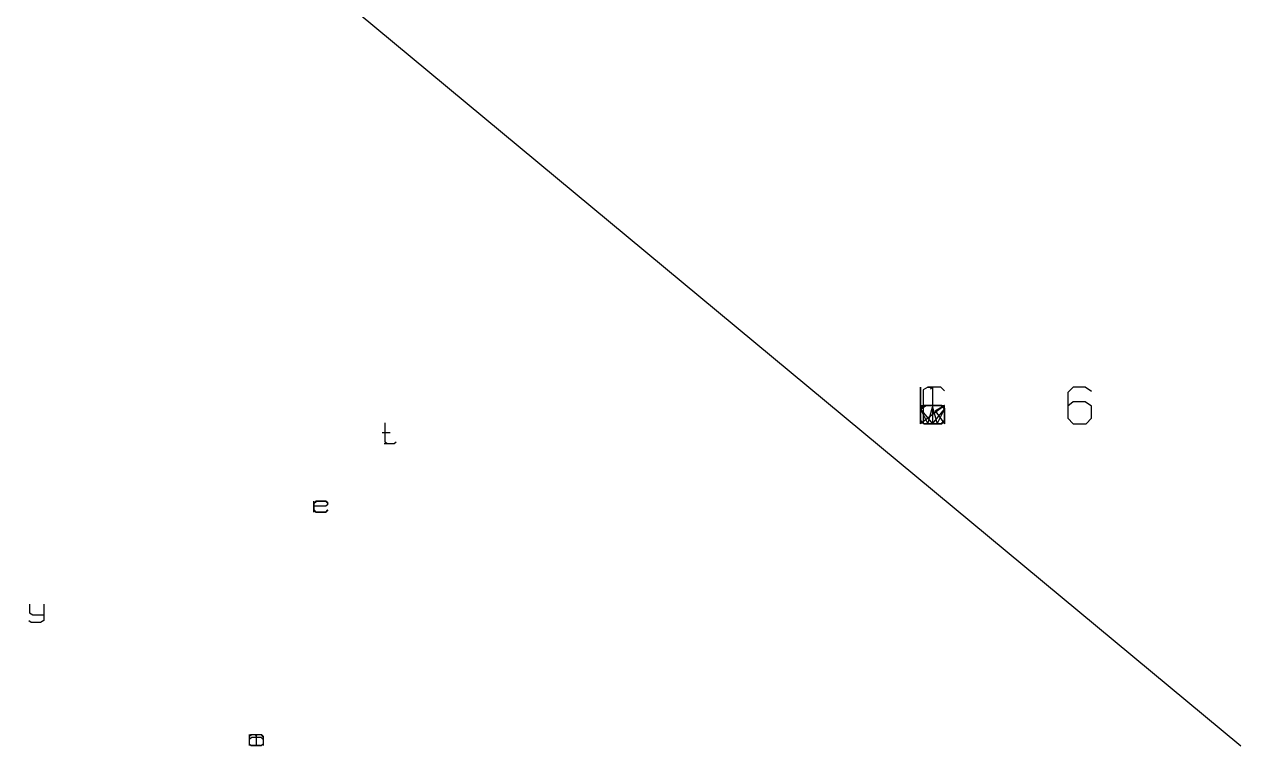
# Model space of a CAD drawing. Header units: metres. Extents: x -210 to 27, y -20 to 71.
# Drawn here: x -125.99 to -92.94, y -20.06 to -0.45 of the extents above; entities that cross this region are included whole.
import ezdxf

# ---------------------------------------------------------------- set-up
doc = ezdxf.new("R2010")
doc.units = ezdxf.units.M

msp = doc.modelspace()

# ---------------------------------------------------------------- linework, layer by layer
at = {"layer": 'MCD_Layer_0'}
for p, q in [((-147.5625, 25.3125), (-92.9375, -20.0625)), ((-101.6375, -10.3125), (-101.6375, -11.3125)), ((-101.6375, -11.3125), (-101.6375, -10.3125)), ((-101.4375, -10.3125), (-101.5625, -10.3875)), ((-101.5625, -10.3875), (-101.5625, -11.3125)), ((-101.0875, -10.3125), (-101.4375, -10.3125)), ((-101.4375, -10.3125), (-101.3125, -10.3125)), ((-101.3625, -10.3625), (-101.3125, -10.3125)), ((-101.3125, -10.3125), (-101.3125, -11.3125)), ((-100.9875, -10.4125), (-101.0875, -10.3125)), ((-97.4875, -10.3125), (-97.6375, -10.4625)), ((-97.6375, -10.4625), (-97.6375, -11.1625)), ((-97.1625, -10.3125), (-97.4875, -10.3125)), ((-96.9875, -10.4375), (-97.1625, -10.3125)), ((-101.6375, -10.9125), (-101.4875, -10.8125)), ((-101.6375, -10.8125), (-101.6375, -10.9125)), ((-101.5375, -10.8125), (-101.6375, -10.9125)), ((-101.6375, -10.8125), (-100.9875, -10.8125)), ((-101.6375, -10.8125), (-101.6375, -11.2375)), ((-101.5375, -10.8125), (-101.6375, -10.8875)), ((-100.9875, -10.8125), (-101.6375, -11.3125)), ((-101.6375, -10.8875), (-101.5375, -10.8125)), ((-101.0625, -10.8125), (-101.5375, -10.8125)), ((-101.5375, -10.8125), (-101.0875, -10.8125)), ((-101.0875, -10.8125), (-101.5375, -10.8125)), ((-101.4875, -10.8125), (-101.0875, -10.8125)), ((-101.4375, -11.3125), (-101.3125, -10.8625)), ((-101.3125, -10.8625), (-101.1875, -11.3125)), ((-100.9875, -10.8125), (-101.2375, -10.9625)), ((-101.0875, -10.8125), (-100.9875, -10.9125)), ((-100.9875, -10.9125), (-101.0875, -10.8125)), ((-101.0875, -10.8125), (-100.9875, -10.8875)), ((-100.9875, -10.8875), (-101.0625, -10.8125)), ((-100.9875, -10.9125), (-100.9875, -10.8125)), ((-100.9875, -11.2375), (-100.9875, -10.8125)), ((-100.9875, -11.2375), (-100.9875, -10.8875)), ((-100.9875, -10.8875), (-100.9875, -11.2125)), ((-97.4875, -10.7125), (-97.6375, -10.8375)), ((-97.1625, -10.7125), (-97.4875, -10.7125)), ((-96.9875, -10.8375), (-97.1625, -10.7125)), ((-96.9875, -11.1625), (-96.9875, -10.8375)), ((-101.6375, -10.9125), (-101.3125, -11.3125)), ((-101.6375, -10.9125), (-101.4375, -11.3125)), ((-101.6375, -10.9125), (-101.6375, -11.2375)), ((-101.5375, -11.3125), (-101.6375, -11.2125)), ((-101.6375, -11.2375), (-101.5375, -11.3125)), ((-101.3125, -11.3125), (-100.9875, -10.9125)), ((-101.2375, -10.9625), (-100.9875, -11.3125)), ((-101.1875, -11.3125), (-100.9875, -10.9125)), ((-100.9875, -11.2125), (-101.0875, -11.3125)), ((-101.0875, -11.3125), (-100.9875, -11.2375)), ((-101.0625, -11.3125), (-100.9875, -11.2375)), ((-100.9875, -10.9125), (-100.9875, -11.3125)), ((-100.9875, -11.2375), (-100.9875, -11.3125)), ((-97.6375, -11.1625), (-97.4875, -11.3125)), ((-97.1375, -11.3125), (-96.9875, -11.1625)), ((-116.270036, -11.551803), (-116.047286, -11.551803)), ((-116.195786, -11.284503), (-116.195786, -11.804253)), ((-101.5375, -11.3125), (-101.0625, -11.3125)), ((-101.0875, -11.3125), (-101.5375, -11.3125)), ((-101.5375, -11.3125), (-101.0875, -11.3125)), ((-101.4625, -11.3125), (-101.1625, -11.3125)), ((-101.4375, -11.3125), (-101.1875, -11.3125)), ((-101.3125, -11.2875), (-101.3375, -11.3125)), ((-101.2875, -11.3125), (-101.3125, -11.2875)), ((-97.4875, -11.3125), (-97.1375, -11.3125)), ((-116.210636, -11.848803), (-115.958186, -11.848803)), ((-116.195786, -11.804253), (-116.121536, -11.848803)), ((-116.121536, -11.848803), (-115.943336, -11.848803)), ((-115.943336, -11.848803), (-115.883936, -11.804253)), ((-118.126291, -13.474963), (-118.052041, -13.415563)), ((-118.126291, -13.712563), (-118.126291, -13.415563)), ((-118.126291, -13.460113), (-118.066891, -13.415563)), ((-118.066891, -13.415563), (-118.126291, -13.474963)), ((-118.126291, -13.474963), (-118.126291, -13.460113)), ((-118.126291, -13.474963), (-118.126291, -13.653163)), ((-118.126291, -13.668013), (-118.126291, -13.474963)), ((-117.799591, -13.549213), (-118.126291, -13.549213)), ((-118.066891, -13.415563), (-117.799591, -13.415563)), ((-117.799591, -13.415563), (-118.066891, -13.415563)), ((-118.052041, -13.415563), (-117.799591, -13.415563)), ((-117.799591, -13.415563), (-117.740191, -13.474963)), ((-117.799591, -13.415563), (-117.740191, -13.460113)), ((-117.740191, -13.460113), (-117.799591, -13.415563)), ((-117.740191, -13.504663), (-117.799591, -13.549213)), ((-117.740191, -13.504663), (-117.740191, -13.460113)), ((-118.126291, -13.653163), (-118.066891, -13.712563)), ((-118.081741, -13.712563), (-118.126291, -13.668013)), ((-117.799591, -13.712563), (-118.081741, -13.712563)), ((-118.066891, -13.712563), (-117.799591, -13.712563)), ((-117.740191, -13.653163), (-117.799591, -13.712563)), ((-117.799591, -13.712563), (-117.740191, -13.653163)), ((-125.848291, -16.211203), (-125.848291, -16.448804)), ((-125.848291, -16.448804), (-125.759191, -16.508204)), ((-125.759191, -16.508204), (-125.462191, -16.508204)), ((-125.729491, -16.508204), (-125.580991, -16.508204)), ((-125.462191, -16.211203), (-125.462191, -16.508204)), ((-125.462191, -16.508204), (-125.462191, -16.597304)), ((-125.803741, -16.716104), (-125.863141, -16.671554)), ((-125.551291, -16.716104), (-125.803741, -16.716104)), ((-125.462191, -16.656704), (-125.551291, -16.716104)), ((-125.462191, -16.597304), (-125.462191, -16.656704)), ((-119.883889, -19.763085), (-119.883889, -20.060085)), ((-119.883889, -19.807635), (-119.809639, -19.763085)), ((-119.883889, -19.807635), (-119.839339, -19.763085)), ((-119.839339, -19.763085), (-119.720539, -19.763085)), ((-119.824489, -19.763085), (-119.572039, -19.763085)), ((-119.809639, -19.763085), (-119.557189, -19.763085)), ((-119.720539, -19.763085), (-119.690839, -19.807635)), ((-119.690839, -19.807635), (-119.661139, -19.763085)), ((-119.690839, -19.807635), (-119.690839, -20.060085)), ((-119.661139, -19.763085), (-119.542339, -19.763085)), ((-119.557189, -19.763085), (-119.497789, -19.837335)), ((-119.542339, -19.763085), (-119.497789, -19.807635)), ((-119.497789, -19.807635), (-119.497789, -20.060085)), ((-119.809639, -19.837335), (-119.883889, -19.896735)), ((-119.883889, -19.896735), (-119.883889, -20.015535)), ((-119.883889, -20.015535), (-119.824489, -20.060085)), ((-119.572039, -20.060085), (-119.824489, -20.060085)), ((-119.824489, -20.060085), (-119.557189, -20.060085)), ((-119.557189, -19.837335), (-119.809639, -19.837335)), ((-119.497789, -19.896735), (-119.557189, -19.837335)), ((-119.557189, -20.060085), (-119.497789, -20.015535)), ((-119.497789, -19.837335), (-119.497789, -20.060085))]:
    msp.add_line(p, q, dxfattribs=at)

doc.saveas('drawing.dxf')
